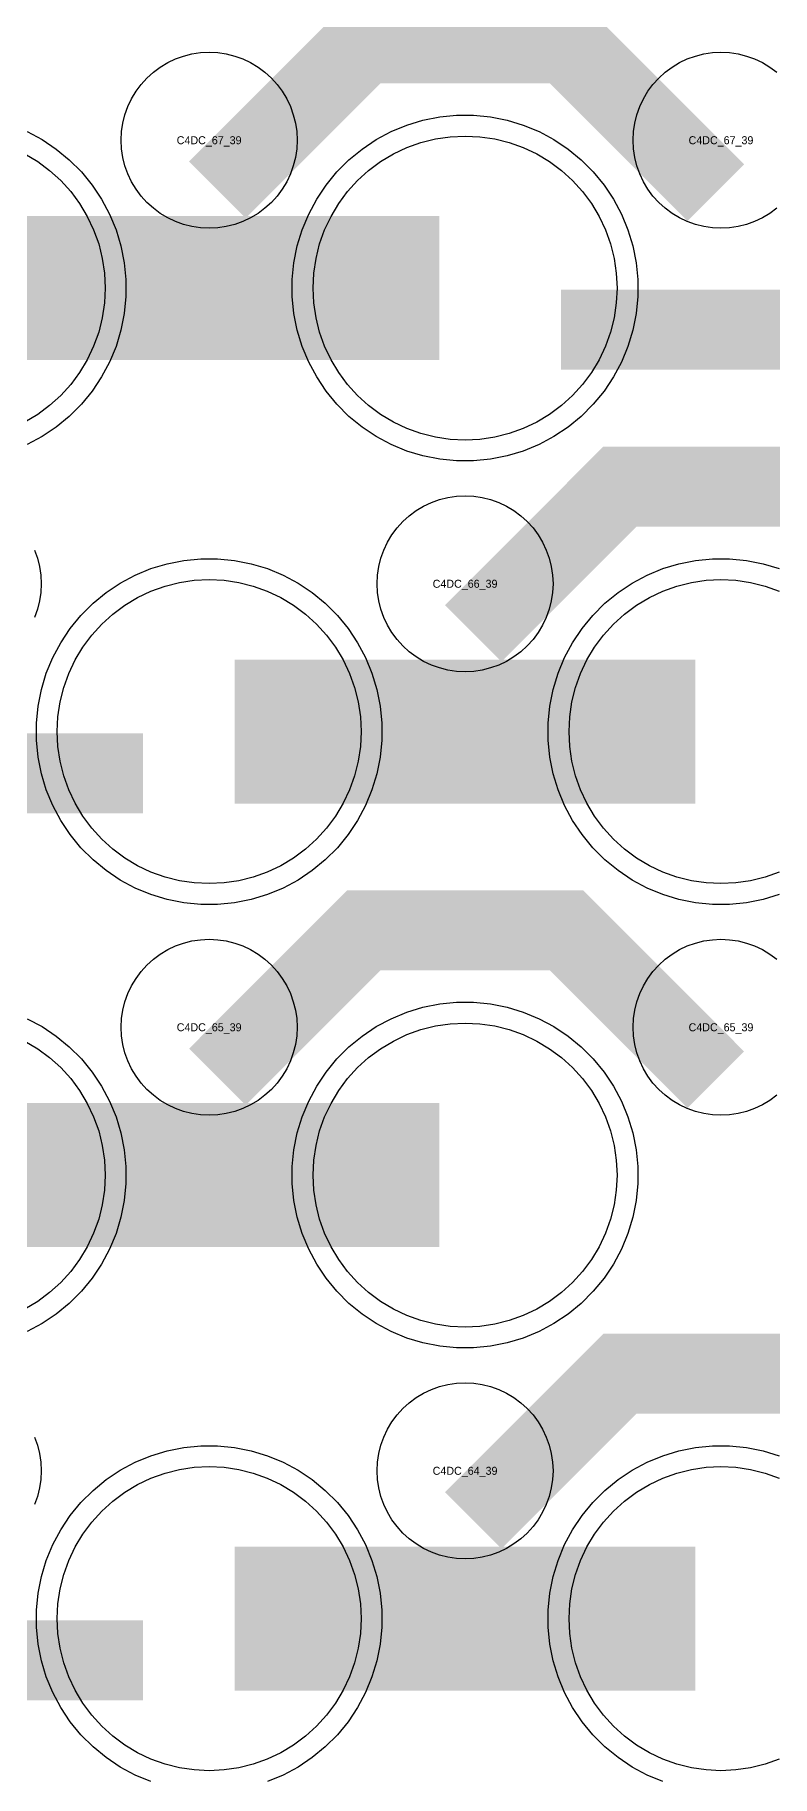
# Model space of a CAD drawing. Extents: x -11880 to 11880, y -14992 to 14992.
# Drawn here: x 426 to 656, y -6021 to -5477 of the extents above; entities that cross this region are included whole.
import ezdxf
from ezdxf.enums import TextEntityAlignment as Align

# ---------------------------------------------------------------- set-up
doc = ezdxf.new("R2010")
doc.units = 0
doc.header["$MEASUREMENT"] = 0
for name, color, linetype in [('GDS_775_DT_237', 138, 'CONTINUOUS'), ('RDL1_FS', 34, 'CONTINUOUS'), ('RDL_BS', 160, 'CONTINUOUS')]:
    doc.layers.add(name, color=color, linetype=linetype)

msp = doc.modelspace()

# ---------------------------------------------------------------- linework, layer by layer
at = {"layer": 'RDL1_FS'}
for points in [[(560, -5603.279), (555.343, -5603.05), (550.732, -5602.366), (546.209, -5601.234), (541.819, -5599.662), (537.605, -5597.67), (533.605, -5595.272), (529.86, -5592.494), (526.406, -5589.364), (523.276, -5585.91), (520.498, -5582.165), (518.1, -5578.165), (516.108, -5573.951), (514.536, -5569.561), (513.404, -5565.038), (512.72, -5560.427), (512.491, -5555.77), (512.72, -5551.113), (513.404, -5546.502), (514.536, -5541.979), (516.108, -5537.589), (518.1, -5533.375), (520.498, -5529.375), (523.276, -5525.63), (526.406, -5522.176), (529.86, -5519.046), (533.605, -5516.268), (537.605, -5513.87), (541.819, -5511.878), (546.209, -5510.306), (550.732, -5509.174), (555.343, -5508.49), (560, -5508.261), (564.657, -5508.49), (569.268, -5509.174), (573.791, -5510.306), (578.181, -5511.878), (582.395, -5513.87), (586.395, -5516.268), (590.14, -5519.046), (593.594, -5522.176), (596.724, -5525.63), (599.502, -5529.375), (601.9, -5533.375), (603.892, -5537.589), (605.464, -5541.979), (606.596, -5546.502), (607.28, -5551.113), (607.509, -5555.77), (607.28, -5560.427), (606.596, -5565.038), (605.464, -5569.561), (603.892, -5573.951), (601.9, -5578.165), (599.502, -5582.165), (596.724, -5585.91), (593.594, -5589.364), (590.14, -5592.494), (586.395, -5595.272), (582.395, -5597.67), (578.181, -5599.662), (573.791, -5601.234), (569.268, -5602.366), (564.657, -5603.05)], [(480, -6018.974), (475.343, -6018.745), (470.732, -6018.061), (466.209, -6016.929), (461.819, -6015.357), (457.605, -6013.365), (453.605, -6010.967), (449.86, -6008.189), (446.406, -6005.059), (443.276, -6001.605), (440.498, -5997.86), (438.1, -5993.86), (436.108, -5989.646), (434.536, -5985.256), (433.404, -5980.733), (432.72, -5976.122), (432.491, -5971.465), (432.72, -5966.808), (433.404, -5962.197), (434.536, -5957.674), (436.108, -5953.284), (438.1, -5949.07), (440.498, -5945.07), (443.276, -5941.325), (446.406, -5937.871), (449.86, -5934.741), (453.605, -5931.963), (457.605, -5929.565), (461.819, -5927.573), (466.209, -5926.001), (470.732, -5924.869), (475.343, -5924.185), (480, -5923.956), (484.657, -5924.185), (489.268, -5924.869), (493.791, -5926.001), (498.181, -5927.573), (502.395, -5929.565), (506.395, -5931.963), (510.14, -5934.741), (513.594, -5937.871), (516.724, -5941.325), (519.502, -5945.07), (521.9, -5949.07), (523.892, -5953.284), (525.464, -5957.674), (526.596, -5962.197), (527.28, -5966.808), (527.509, -5971.465), (527.28, -5976.122), (526.596, -5980.733), (525.464, -5985.256), (523.892, -5989.646), (521.9, -5993.86), (519.502, -5997.86), (516.724, -6001.605), (513.594, -6005.059), (510.14, -6008.189), (506.395, -6010.967), (502.395, -6013.365), (498.181, -6015.357), (493.791, -6016.929), (489.268, -6018.061), (484.657, -6018.745)]]:
    msp.add_lwpolyline(points, close=True, dxfattribs=at)
for points in [[(422.395, -5513.87), (426.395, -5516.268), (430.14, -5519.046), (433.594, -5522.176), (436.724, -5525.63), (439.502, -5529.375), (441.9, -5533.375), (443.892, -5537.589), (445.464, -5541.979), (446.596, -5546.502), (447.28, -5551.113), (447.509, -5555.77), (447.28, -5560.427), (446.596, -5565.038), (445.464, -5569.561), (443.892, -5573.951), (441.9, -5578.165), (439.502, -5582.165), (436.724, -5585.91), (433.594, -5589.364), (430.14, -5592.494), (426.395, -5595.272), (422.395, -5597.67)], [(658.181, -6015.357), (653.791, -6016.929), (649.268, -6018.061), (644.657, -6018.745), (640, -6018.974), (635.343, -6018.745), (630.732, -6018.061), (626.209, -6016.929), (621.819, -6015.357), (617.605, -6013.365), (613.605, -6010.967), (609.86, -6008.189), (606.406, -6005.059), (603.276, -6001.605), (600.498, -5997.86), (598.1, -5993.86), (596.108, -5989.646), (594.536, -5985.256), (593.404, -5980.733), (592.72, -5976.122), (592.491, -5971.465), (592.72, -5966.808), (593.404, -5962.197), (594.536, -5957.674), (596.108, -5953.284), (598.1, -5949.07), (600.498, -5945.07), (603.276, -5941.325), (606.406, -5937.871), (609.86, -5934.741), (613.605, -5931.963), (617.605, -5929.565), (621.819, -5927.573), (626.209, -5926.001), (630.732, -5924.869), (635.343, -5924.185), (640, -5923.956), (644.657, -5924.185), (649.268, -5924.869), (653.791, -5926.001), (658.181, -5927.573)]]:
    msp.add_lwpolyline(points, dxfattribs=at)
for points in [[(408.002, -5555.77, 45, 45, 0), (480.002, -5555.77, 45, 45, 0)], [(480.002, -5555.77, 45, 45, 0), (552.002, -5555.77, 45, 45, 0)], [(488.002, -5971.465, 45, 45, 0), (560.002, -5971.465, 45, 45, 0)], [(560.002, -5971.465, 45, 45, 0), (632.002, -5971.465, 45, 45, 0)]]:
    msp.add_lwpolyline(points, format="xyseb", dxfattribs=at)
at = {"layer": 'RDL1_FS', "color": 241, "true_color": 0xf7abae}
for points in [[(480, -5741.844), (475.343, -5741.615), (470.732, -5740.931), (466.209, -5739.799), (461.819, -5738.227), (457.605, -5736.235), (453.605, -5733.837), (449.86, -5731.059), (446.406, -5727.929), (443.276, -5724.475), (440.498, -5720.73), (438.1, -5716.73), (436.108, -5712.516), (434.536, -5708.126), (433.404, -5703.603), (432.72, -5698.992), (432.491, -5694.335), (432.72, -5689.678), (433.404, -5685.067), (434.536, -5680.544), (436.108, -5676.154), (438.1, -5671.94), (440.498, -5667.94), (443.276, -5664.195), (446.406, -5660.741), (449.86, -5657.611), (453.605, -5654.833), (457.605, -5652.435), (461.819, -5650.443), (466.209, -5648.871), (470.732, -5647.739), (475.343, -5647.055), (480, -5646.826), (484.657, -5647.055), (489.268, -5647.739), (493.791, -5648.871), (498.181, -5650.443), (502.395, -5652.435), (506.395, -5654.833), (510.14, -5657.611), (513.594, -5660.741), (516.724, -5664.195), (519.502, -5667.94), (521.9, -5671.94), (523.892, -5676.154), (525.464, -5680.544), (526.596, -5685.067), (527.28, -5689.678), (527.509, -5694.335), (527.28, -5698.992), (526.596, -5703.603), (525.464, -5708.126), (523.892, -5712.516), (521.9, -5716.73), (519.502, -5720.73), (516.724, -5724.475), (513.594, -5727.929), (510.14, -5731.059), (506.395, -5733.837), (502.395, -5736.235), (498.181, -5738.227), (493.791, -5739.799), (489.268, -5740.931), (484.657, -5741.615)], [(560, -5880.409), (555.343, -5880.18), (550.732, -5879.496), (546.209, -5878.364), (541.819, -5876.792), (537.605, -5874.8), (533.605, -5872.402), (529.86, -5869.624), (526.406, -5866.494), (523.276, -5863.04), (520.498, -5859.295), (518.1, -5855.295), (516.108, -5851.081), (514.536, -5846.691), (513.404, -5842.168), (512.72, -5837.557), (512.491, -5832.9), (512.72, -5828.243), (513.404, -5823.632), (514.536, -5819.109), (516.108, -5814.719), (518.1, -5810.505), (520.498, -5806.505), (523.276, -5802.76), (526.406, -5799.306), (529.86, -5796.176), (533.605, -5793.398), (537.605, -5791), (541.819, -5789.008), (546.209, -5787.436), (550.732, -5786.304), (555.343, -5785.62), (560, -5785.391), (564.657, -5785.62), (569.268, -5786.304), (573.791, -5787.436), (578.181, -5789.008), (582.395, -5791), (586.395, -5793.398), (590.14, -5796.176), (593.594, -5799.306), (596.724, -5802.76), (599.502, -5806.505), (601.9, -5810.505), (603.892, -5814.719), (605.464, -5819.109), (606.596, -5823.632), (607.28, -5828.243), (607.509, -5832.9), (607.28, -5837.557), (606.596, -5842.168), (605.464, -5846.691), (603.892, -5851.081), (601.9, -5855.295), (599.502, -5859.295), (596.724, -5863.04), (593.594, -5866.494), (590.14, -5869.624), (586.395, -5872.402), (582.395, -5874.8), (578.181, -5876.792), (573.791, -5878.364), (569.268, -5879.496), (564.657, -5880.18)]]:
    msp.add_lwpolyline(points, close=True, dxfattribs=at)
for points in [[(658.181, -5738.227), (653.791, -5739.799), (649.268, -5740.931), (644.657, -5741.615), (640, -5741.844), (635.343, -5741.615), (630.732, -5740.931), (626.209, -5739.799), (621.819, -5738.227), (617.605, -5736.235), (613.605, -5733.837), (609.86, -5731.059), (606.406, -5727.929), (603.276, -5724.475), (600.498, -5720.73), (598.1, -5716.73), (596.108, -5712.516), (594.536, -5708.126), (593.404, -5703.603), (592.72, -5698.992), (592.491, -5694.335), (592.72, -5689.678), (593.404, -5685.067), (594.536, -5680.544), (596.108, -5676.154), (598.1, -5671.94), (600.498, -5667.94), (603.276, -5664.195), (606.406, -5660.741), (609.86, -5657.611), (613.605, -5654.833), (617.605, -5652.435), (621.819, -5650.443), (626.209, -5648.871), (630.732, -5647.739), (635.343, -5647.055), (640, -5646.826), (644.657, -5647.055), (649.268, -5647.739), (653.791, -5648.871), (658.181, -5650.443)], [(422.395, -5791), (426.395, -5793.398), (430.14, -5796.176), (433.594, -5799.306), (436.724, -5802.76), (439.502, -5806.505), (441.9, -5810.505), (443.892, -5814.719), (445.464, -5819.109), (446.596, -5823.632), (447.28, -5828.243), (447.509, -5832.9), (447.28, -5837.557), (446.596, -5842.168), (445.464, -5846.691), (443.892, -5851.081), (441.9, -5855.295), (439.502, -5859.295), (436.724, -5863.04), (433.594, -5866.494), (430.14, -5869.624), (426.395, -5872.402), (422.395, -5874.8)]]:
    msp.add_lwpolyline(points, dxfattribs=at)
for points in [[(488.002, -5694.335, 45, 45, 0), (560.002, -5694.335, 45, 45, 0)], [(560.002, -5694.335, 45, 45, 0), (632.002, -5694.335, 45, 45, 0)], [(408.002, -5832.9, 45, 45, 0), (480.002, -5832.9, 45, 45, 0)], [(480.002, -5832.9, 45, 45, 0), (552.002, -5832.9, 45, 45, 0)]]:
    msp.add_lwpolyline(points, format="xyseb", dxfattribs=at)
at = {"layer": 'RDL_BS'}
for points in [[(482.562, -5525.084, 25, 25, 0), (528.377, -5479.269, 25, 25, 0), (561.93, -5479.269, 25, 25, 0)], [(638.401, -5525.983, 25, 25, 0), (591.687, -5479.269, 25, 25, 0), (561.929, -5479.269, 25, 25, 0)], [(590.016, -5568.783, 25, 25, 0), (699.281, -5568.783, 25, 25, 0)], [(562.562, -5663.649, 25, 25, 0), (608.377, -5617.834, 25, 25, 0), (641.93, -5617.834, 25, 25, 0)], [(718.401, -5664.548, 25, 25, 0), (671.687, -5617.834, 25, 25, 0), (641.929, -5617.834, 25, 25, 0)], [(482.562, -5802.214, 25, 25, 0), (528.377, -5756.399, 25, 25, 0), (561.93, -5756.399, 25, 25, 0)], [(638.401, -5803.113, 25, 25, 0), (591.687, -5756.399, 25, 25, 0), (561.929, -5756.399, 25, 25, 0)], [(562.562, -5940.779, 25, 25, 0), (608.377, -5894.964, 25, 25, 0), (641.93, -5894.964, 25, 25, 0)], [(718.401, -5941.678, 25, 25, 0), (671.687, -5894.964, 25, 25, 0), (641.929, -5894.964, 25, 25, 0)], [(350.016, -5984.478, 25, 25, 0), (459.281, -5984.478, 25, 25, 0)]]:
    msp.add_lwpolyline(points, format="xyseb", dxfattribs=at)
for points in [[(480, -5537.076), (477.307, -5536.944), (474.635, -5536.548), (472.016, -5535.891), (469.481, -5534.984), (467.044, -5533.832), (464.72, -5532.439), (462.557, -5530.836), (460.558, -5529.024), (458.746, -5527.025), (457.143, -5524.862), (455.75, -5522.538), (454.598, -5520.101), (453.691, -5517.566), (453.034, -5514.947), (452.638, -5512.275), (452.506, -5509.582), (452.638, -5506.889), (453.034, -5504.217), (453.691, -5501.598), (454.598, -5499.063), (455.75, -5496.626), (457.143, -5494.302), (458.746, -5492.139), (460.558, -5490.14), (462.557, -5488.328), (464.72, -5486.725), (467.044, -5485.332), (469.481, -5484.18), (472.016, -5483.273), (474.635, -5482.616), (477.307, -5482.22), (480, -5482.088), (482.693, -5482.22), (485.365, -5482.616), (487.984, -5483.273), (490.519, -5484.18), (492.956, -5485.332), (495.28, -5486.725), (497.443, -5488.328), (499.442, -5490.14), (501.254, -5492.139), (502.857, -5494.302), (504.25, -5496.626), (505.402, -5499.063), (506.309, -5501.598), (506.966, -5504.217), (507.362, -5506.889), (507.494, -5509.582), (507.362, -5512.275), (506.966, -5514.947), (506.309, -5517.566), (505.402, -5520.101), (504.25, -5522.538), (502.857, -5524.862), (501.254, -5527.025), (499.442, -5529.024), (497.443, -5530.836), (495.28, -5532.439), (492.956, -5533.832), (490.519, -5534.984), (487.984, -5535.891), (485.365, -5536.548), (482.693, -5536.944)], [(557.356, -5609.77), (552.062, -5609.253), (546.835, -5608.207), (541.795, -5606.676), (536.885, -5604.645), (532.223, -5602.153), (527.809, -5599.206), (523.708, -5595.844), (519.926, -5592.062), (516.564, -5587.961), (513.617, -5583.547), (511.125, -5578.885), (509.094, -5573.975), (507.563, -5568.935), (506.517, -5563.708), (506, -5558.414), (506, -5553.126), (506.517, -5547.832), (507.563, -5542.605), (509.094, -5537.565), (511.125, -5532.655), (513.617, -5527.993), (516.564, -5523.579), (519.926, -5519.478), (523.708, -5515.696), (527.809, -5512.334), (532.223, -5509.387), (536.885, -5506.895), (541.795, -5504.864), (546.835, -5503.333), (552.062, -5502.287), (557.356, -5501.77), (562.644, -5501.77), (567.938, -5502.287), (573.165, -5503.333), (578.205, -5504.864), (583.115, -5506.895), (587.777, -5509.387), (592.191, -5512.334), (596.292, -5515.696), (600.074, -5519.478), (603.436, -5523.579), (606.383, -5527.993), (608.875, -5532.655), (610.906, -5537.565), (612.437, -5542.605), (613.483, -5547.832), (614, -5553.126), (614, -5558.414), (613.483, -5563.708), (612.437, -5568.935), (610.906, -5573.975), (608.875, -5578.885), (606.383, -5583.547), (603.436, -5587.961), (600.074, -5592.062), (596.292, -5595.844), (592.191, -5599.206), (587.777, -5602.153), (583.115, -5604.645), (578.205, -5606.676), (573.165, -5608.207), (567.938, -5609.253), (562.644, -5609.77)], [(560, -5675.641), (557.307, -5675.509), (554.635, -5675.113), (552.016, -5674.456), (549.481, -5673.549), (547.044, -5672.397), (544.72, -5671.004), (542.557, -5669.401), (540.558, -5667.589), (538.746, -5665.59), (537.143, -5663.427), (535.75, -5661.103), (534.598, -5658.666), (533.691, -5656.131), (533.034, -5653.512), (532.638, -5650.84), (532.506, -5648.147), (532.638, -5645.454), (533.034, -5642.782), (533.691, -5640.163), (534.598, -5637.628), (535.75, -5635.191), (537.143, -5632.867), (538.746, -5630.704), (540.558, -5628.705), (542.557, -5626.893), (544.72, -5625.29), (547.044, -5623.897), (549.481, -5622.745), (552.016, -5621.838), (554.635, -5621.181), (557.307, -5620.785), (560, -5620.653), (562.693, -5620.785), (565.365, -5621.181), (567.984, -5621.838), (570.519, -5622.745), (572.956, -5623.897), (575.28, -5625.29), (577.443, -5626.893), (579.442, -5628.705), (581.254, -5630.704), (582.857, -5632.867), (584.25, -5635.191), (585.402, -5637.628), (586.309, -5640.163), (586.966, -5642.782), (587.362, -5645.454), (587.494, -5648.147), (587.362, -5650.84), (586.966, -5653.512), (586.309, -5656.131), (585.402, -5658.666), (584.25, -5661.103), (582.857, -5663.427), (581.254, -5665.59), (579.442, -5667.589), (577.443, -5669.401), (575.28, -5671.004), (572.956, -5672.397), (570.519, -5673.549), (567.984, -5674.456), (565.365, -5675.113), (562.693, -5675.509)], [(480, -5814.206), (477.307, -5814.074), (474.635, -5813.678), (472.016, -5813.021), (469.481, -5812.114), (467.044, -5810.962), (464.72, -5809.569), (462.557, -5807.966), (460.558, -5806.154), (458.746, -5804.155), (457.143, -5801.992), (455.75, -5799.668), (454.598, -5797.231), (453.691, -5794.696), (453.034, -5792.077), (452.638, -5789.405), (452.506, -5786.712), (452.638, -5784.019), (453.034, -5781.347), (453.691, -5778.728), (454.598, -5776.193), (455.75, -5773.756), (457.143, -5771.432), (458.746, -5769.269), (460.558, -5767.27), (462.557, -5765.458), (464.72, -5763.855), (467.044, -5762.462), (469.481, -5761.31), (472.016, -5760.403), (474.635, -5759.746), (477.307, -5759.35), (480, -5759.218), (482.693, -5759.35), (485.365, -5759.746), (487.984, -5760.403), (490.519, -5761.31), (492.956, -5762.462), (495.28, -5763.855), (497.443, -5765.458), (499.442, -5767.27), (501.254, -5769.269), (502.857, -5771.432), (504.25, -5773.756), (505.402, -5776.193), (506.309, -5778.728), (506.966, -5781.347), (507.362, -5784.019), (507.494, -5786.712), (507.362, -5789.405), (506.966, -5792.077), (506.309, -5794.696), (505.402, -5797.231), (504.25, -5799.668), (502.857, -5801.992), (501.254, -5804.155), (499.442, -5806.154), (497.443, -5807.966), (495.28, -5809.569), (492.956, -5810.962), (490.519, -5812.114), (487.984, -5813.021), (485.365, -5813.678), (482.693, -5814.074)], [(560, -5952.771), (557.307, -5952.639), (554.635, -5952.243), (552.016, -5951.586), (549.481, -5950.679), (547.044, -5949.527), (544.72, -5948.134), (542.557, -5946.531), (540.558, -5944.719), (538.746, -5942.72), (537.143, -5940.557), (535.75, -5938.233), (534.598, -5935.796), (533.691, -5933.261), (533.034, -5930.642), (532.638, -5927.97), (532.506, -5925.277), (532.638, -5922.584), (533.034, -5919.912), (533.691, -5917.293), (534.598, -5914.758), (535.75, -5912.321), (537.143, -5909.997), (538.746, -5907.834), (540.558, -5905.835), (542.557, -5904.023), (544.72, -5902.42), (547.044, -5901.027), (549.481, -5899.875), (552.016, -5898.968), (554.635, -5898.311), (557.307, -5897.915), (560, -5897.783), (562.693, -5897.915), (565.365, -5898.311), (567.984, -5898.968), (570.519, -5899.875), (572.956, -5901.027), (575.28, -5902.42), (577.443, -5904.023), (579.442, -5905.835), (581.254, -5907.834), (582.857, -5909.997), (584.25, -5912.321), (585.402, -5914.758), (586.309, -5917.293), (586.966, -5919.912), (587.362, -5922.584), (587.494, -5925.277), (587.362, -5927.97), (586.966, -5930.642), (586.309, -5933.261), (585.402, -5935.796), (584.25, -5938.233), (582.857, -5940.557), (581.254, -5942.72), (579.442, -5944.719), (577.443, -5946.531), (575.28, -5948.134), (572.956, -5949.527), (570.519, -5950.679), (567.984, -5951.586), (565.365, -5952.243), (562.693, -5952.639)]]:
    msp.add_lwpolyline(points, close=True, dxfattribs=at)
for points in [[(657.443, -5530.836), (655.28, -5532.439), (652.956, -5533.832), (650.519, -5534.984), (647.984, -5535.891), (645.365, -5536.548), (642.693, -5536.944), (640, -5537.076), (637.307, -5536.944), (634.635, -5536.548), (632.016, -5535.891), (629.481, -5534.984), (627.044, -5533.832), (624.72, -5532.439), (622.557, -5530.836), (620.558, -5529.024), (618.746, -5527.025), (617.143, -5524.862), (615.75, -5522.538), (614.598, -5520.101), (613.691, -5517.566), (613.034, -5514.947), (612.638, -5512.275), (612.506, -5509.582), (612.638, -5506.889), (613.034, -5504.217), (613.691, -5501.598), (614.598, -5499.063), (615.75, -5496.626), (617.143, -5494.302), (618.746, -5492.139), (620.558, -5490.14), (622.557, -5488.328), (624.72, -5486.725), (627.044, -5485.332), (629.481, -5484.18), (632.016, -5483.273), (634.635, -5482.616), (637.307, -5482.22), (640, -5482.088), (642.693, -5482.22), (645.365, -5482.616), (647.984, -5483.273), (650.519, -5484.18), (652.956, -5485.332), (655.28, -5486.725), (657.443, -5488.328)], [(423.115, -5506.895), (427.777, -5509.387), (432.191, -5512.334), (436.292, -5515.696), (440.074, -5519.478), (443.436, -5523.579), (446.383, -5527.993), (448.875, -5532.655), (450.906, -5537.565), (452.437, -5542.605), (453.483, -5547.832), (454, -5553.126), (454, -5558.414), (453.483, -5563.708), (452.437, -5568.935), (450.906, -5573.975), (448.875, -5578.885), (446.383, -5583.547), (443.436, -5587.961), (440.074, -5592.062), (436.292, -5595.844), (432.191, -5599.206), (427.777, -5602.153), (423.115, -5604.645)], [(425.402, -5637.628), (426.309, -5640.163), (426.966, -5642.782), (427.362, -5645.454), (427.494, -5648.147), (427.362, -5650.84), (426.966, -5653.512), (426.309, -5656.131), (425.402, -5658.666)], [(657.443, -5807.966), (655.28, -5809.569), (652.956, -5810.962), (650.519, -5812.114), (647.984, -5813.021), (645.365, -5813.678), (642.693, -5814.074), (640, -5814.206), (637.307, -5814.074), (634.635, -5813.678), (632.016, -5813.021), (629.481, -5812.114), (627.044, -5810.962), (624.72, -5809.569), (622.557, -5807.966), (620.558, -5806.154), (618.746, -5804.155), (617.143, -5801.992), (615.75, -5799.668), (614.598, -5797.231), (613.691, -5794.696), (613.034, -5792.077), (612.638, -5789.405), (612.506, -5786.712), (612.638, -5784.019), (613.034, -5781.347), (613.691, -5778.728), (614.598, -5776.193), (615.75, -5773.756), (617.143, -5771.432), (618.746, -5769.269), (620.558, -5767.27), (622.557, -5765.458), (624.72, -5763.855), (627.044, -5762.462), (629.481, -5761.31), (632.016, -5760.403), (634.635, -5759.746), (637.307, -5759.35), (640, -5759.218), (642.693, -5759.35), (645.365, -5759.746), (647.984, -5760.403), (650.519, -5761.31), (652.956, -5762.462), (655.28, -5763.855), (657.443, -5765.458)], [(425.402, -5914.758), (426.309, -5917.293), (426.966, -5919.912), (427.362, -5922.584), (427.494, -5925.277), (427.362, -5927.97), (426.966, -5930.642), (426.309, -5933.261), (425.402, -5935.796)], [(461.795, -6022.371), (456.885, -6020.34), (452.223, -6017.848), (447.809, -6014.901), (443.708, -6011.539), (439.926, -6007.757), (436.564, -6003.656), (433.617, -5999.242), (431.125, -5994.58), (429.094, -5989.67), (427.563, -5984.63), (426.517, -5979.403), (426, -5974.109), (426, -5968.821), (426.517, -5963.527), (427.563, -5958.3), (429.094, -5953.26), (431.125, -5948.35), (433.617, -5943.688), (436.564, -5939.274), (439.926, -5935.173), (443.708, -5931.391), (447.809, -5928.029), (452.223, -5925.082), (456.885, -5922.59), (461.795, -5920.559), (466.835, -5919.028), (472.062, -5917.982), (477.356, -5917.465), (482.644, -5917.465), (487.938, -5917.982), (493.165, -5919.028), (498.205, -5920.559), (503.115, -5922.59), (507.777, -5925.082), (512.191, -5928.029), (516.292, -5931.391), (520.074, -5935.173), (523.436, -5939.274), (526.383, -5943.688), (528.875, -5948.35), (530.906, -5953.26), (532.437, -5958.3), (533.483, -5963.527), (534, -5968.821), (534, -5974.109), (533.483, -5979.403), (532.437, -5984.63), (530.906, -5989.67), (528.875, -5994.58), (526.383, -5999.242), (523.436, -6003.656), (520.074, -6007.757), (516.292, -6011.539), (512.191, -6014.901), (507.777, -6017.848), (503.115, -6020.34), (498.205, -6022.371)], [(621.795, -6022.371), (616.885, -6020.34), (612.223, -6017.848), (607.809, -6014.901), (603.708, -6011.539), (599.926, -6007.757), (596.564, -6003.656), (593.617, -5999.242), (591.125, -5994.58), (589.094, -5989.67), (587.563, -5984.63), (586.517, -5979.403), (586, -5974.109), (586, -5968.821), (586.517, -5963.527), (587.563, -5958.3), (589.094, -5953.26), (591.125, -5948.35), (593.617, -5943.688), (596.564, -5939.274), (599.926, -5935.173), (603.708, -5931.391), (607.809, -5928.029), (612.223, -5925.082), (616.885, -5922.59), (621.795, -5920.559), (626.835, -5919.028), (632.062, -5917.982), (637.356, -5917.465), (642.644, -5917.465), (647.938, -5917.982), (653.165, -5919.028), (658.205, -5920.559)]]:
    msp.add_lwpolyline(points, dxfattribs=at)
at = {"layer": 'RDL_BS', "color": 241, "true_color": 0xf7abae}
for points in [[(477.356, -5748.335), (472.062, -5747.818), (466.835, -5746.772), (461.795, -5745.241), (456.885, -5743.21), (452.223, -5740.718), (447.809, -5737.771), (443.708, -5734.409), (439.926, -5730.627), (436.564, -5726.526), (433.617, -5722.112), (431.125, -5717.45), (429.094, -5712.54), (427.563, -5707.5), (426.517, -5702.273), (426, -5696.979), (426, -5691.691), (426.517, -5686.397), (427.563, -5681.17), (429.094, -5676.13), (431.125, -5671.22), (433.617, -5666.558), (436.564, -5662.144), (439.926, -5658.043), (443.708, -5654.261), (447.809, -5650.899), (452.223, -5647.952), (456.885, -5645.46), (461.795, -5643.429), (466.835, -5641.898), (472.062, -5640.852), (477.356, -5640.335), (482.644, -5640.335), (487.938, -5640.852), (493.165, -5641.898), (498.205, -5643.429), (503.115, -5645.46), (507.777, -5647.952), (512.191, -5650.899), (516.292, -5654.261), (520.074, -5658.043), (523.436, -5662.144), (526.383, -5666.558), (528.875, -5671.22), (530.906, -5676.13), (532.437, -5681.17), (533.483, -5686.397), (534, -5691.691), (534, -5696.979), (533.483, -5702.273), (532.437, -5707.5), (530.906, -5712.54), (528.875, -5717.45), (526.383, -5722.112), (523.436, -5726.526), (520.074, -5730.627), (516.292, -5734.409), (512.191, -5737.771), (507.777, -5740.718), (503.115, -5743.21), (498.205, -5745.241), (493.165, -5746.772), (487.938, -5747.818), (482.644, -5748.335)], [(557.356, -5886.9), (552.062, -5886.383), (546.835, -5885.337), (541.795, -5883.806), (536.885, -5881.775), (532.223, -5879.283), (527.809, -5876.336), (523.708, -5872.974), (519.926, -5869.192), (516.564, -5865.091), (513.617, -5860.677), (511.125, -5856.015), (509.094, -5851.105), (507.563, -5846.065), (506.517, -5840.838), (506, -5835.544), (506, -5830.256), (506.517, -5824.962), (507.563, -5819.735), (509.094, -5814.695), (511.125, -5809.785), (513.617, -5805.123), (516.564, -5800.709), (519.926, -5796.608), (523.708, -5792.826), (527.809, -5789.464), (532.223, -5786.517), (536.885, -5784.025), (541.795, -5781.994), (546.835, -5780.463), (552.062, -5779.417), (557.356, -5778.9), (562.644, -5778.9), (567.938, -5779.417), (573.165, -5780.463), (578.205, -5781.994), (583.115, -5784.025), (587.777, -5786.517), (592.191, -5789.464), (596.292, -5792.826), (600.074, -5796.608), (603.436, -5800.709), (606.383, -5805.123), (608.875, -5809.785), (610.906, -5814.695), (612.437, -5819.735), (613.483, -5824.962), (614, -5830.256), (614, -5835.544), (613.483, -5840.838), (612.437, -5846.065), (610.906, -5851.105), (608.875, -5856.015), (606.383, -5860.677), (603.436, -5865.091), (600.074, -5869.192), (596.292, -5872.974), (592.191, -5876.336), (587.777, -5879.283), (583.115, -5881.775), (578.205, -5883.806), (573.165, -5885.337), (567.938, -5886.383), (562.644, -5886.9)]]:
    msp.add_lwpolyline(points, close=True, dxfattribs=at)
for points in [[(658.205, -5745.241), (653.165, -5746.772), (647.938, -5747.818), (642.644, -5748.335), (637.356, -5748.335), (632.062, -5747.818), (626.835, -5746.772), (621.795, -5745.241), (616.885, -5743.21), (612.223, -5740.718), (607.809, -5737.771), (603.708, -5734.409), (599.926, -5730.627), (596.564, -5726.526), (593.617, -5722.112), (591.125, -5717.45), (589.094, -5712.54), (587.563, -5707.5), (586.517, -5702.273), (586, -5696.979), (586, -5691.691), (586.517, -5686.397), (587.563, -5681.17), (589.094, -5676.13), (591.125, -5671.22), (593.617, -5666.558), (596.564, -5662.144), (599.926, -5658.043), (603.708, -5654.261), (607.809, -5650.899), (612.223, -5647.952), (616.885, -5645.46), (621.795, -5643.429), (626.835, -5641.898), (632.062, -5640.852), (637.356, -5640.335), (642.644, -5640.335), (647.938, -5640.852), (653.165, -5641.898), (658.205, -5643.429)], [(423.115, -5784.025), (427.777, -5786.517), (432.191, -5789.464), (436.292, -5792.826), (440.074, -5796.608), (443.436, -5800.709), (446.383, -5805.123), (448.875, -5809.785), (450.906, -5814.695), (452.437, -5819.735), (453.483, -5824.962), (454, -5830.256), (454, -5835.544), (453.483, -5840.838), (452.437, -5846.065), (450.906, -5851.105), (448.875, -5856.015), (446.383, -5860.677), (443.436, -5865.091), (440.074, -5869.192), (436.292, -5872.974), (432.191, -5876.336), (427.777, -5879.283), (423.115, -5881.775)]]:
    msp.add_lwpolyline(points, dxfattribs=at)
msp.add_lwpolyline([(350.016, -5707.348, 25, 25, 0), (459.281, -5707.348, 25, 25, 0)], format="xyseb", dxfattribs=at)

# ---------------------------------------------------------------- texts
at = {"layer": 'GDS_775_DT_237'}
for s, p in [('C4DC_67_39', (480, -5509.582)), ('C4DC_67_39', (480, -5509.582)), ('C4DC_67_39', (640, -5509.582)), ('C4DC_67_39', (640, -5509.582)), ('C4DC_66_39', (560, -5648.147)), ('C4DC_66_39', (560, -5648.147)), ('C4DC_65_39', (480, -5786.712)), ('C4DC_65_39', (480, -5786.712)), ('C4DC_65_39', (640, -5786.712)), ('C4DC_65_39', (640, -5786.712)), ('C4DC_64_39', (560, -5925.277)), ('C4DC_64_39', (560, -5925.277))]:
    msp.add_text(s, height=2.5, dxfattribs=at).set_placement(p, align=Align.MIDDLE_CENTER)

doc.saveas('drawing.dxf')
